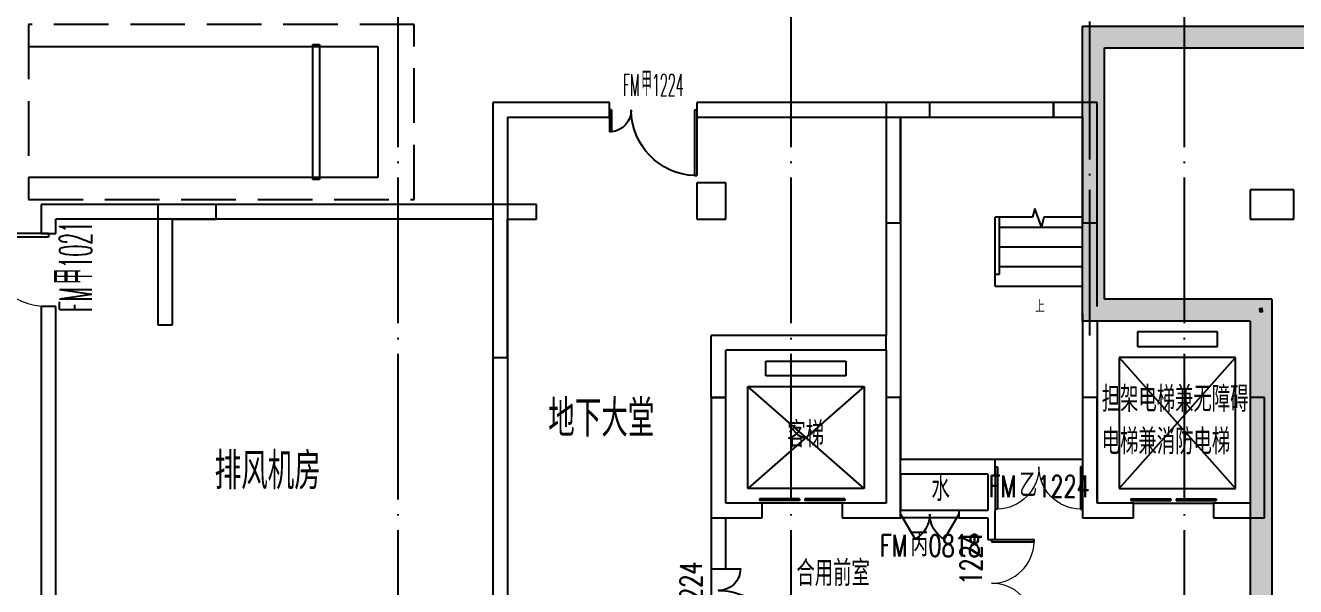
# Model space of a CAD drawing. Header units: millimetres. Extents: x 1337745 to 1642153, y -192803 to 266425.
# Drawn here: x 1482134 to 1499580, y 152634 to 160339 of the extents above; entities that cross this region are included whole.
import ezdxf

# ---------------------------------------------------------------- set-up
doc = ezdxf.new("R2010")
doc.units = ezdxf.units.MM
doc.header["$LTSCALE"] = 1000
doc.header["$MEASUREMENT"] = 0
doc.linetypes.add('__附着_A09-停车位、行车流线模块_TEN24RUY_设计区$0$DASH', pattern=[0.35, 0.25, -0.1])
doc.linetypes.add('DOTE', pattern=[2.42, 2, -0.2, 0.02, -0.2])
for name, color, linetype in [('__附着_A09-停车位、行车流线模块_TEN24RUY_设计区$0$STD-PARK', 103, '__附着_A09-停车位、行车流线模块_TEN24RUY_设计区$0$DASH'), ('A-COLUMN', 6, 'Continuous'), ('A-DIM_SYMB', 3, 'Continuous'), ('A-DOTE', 1, 'DOTE'), ('A-PUB_DIM', 3, 'Continuous'), ('A-PUB_TEXT', 7, 'Continuous'), ('A-Stair', 4, 'Continuous'), ('A-WALL', 2, 'Continuous'), ('A-WINDOW', 4, 'Continuous'), ('A-WINDOW_TEXT', 7, 'Continuous'), ('DOOR_FIRE', 4, 'Continuous'), ('DOOR_FIRE_TEXT', 7, 'Continuous'), ('DOTE', 16, 'DOTE'), ('LABEL_PM', 7, 'Continuous'), ('PROMPT', 1, 'Continuous'), ('PUB_HATCH', 8, 'Continuous'), ('PUB_TEXT', 7, 'Continuous'), ('WALL', 2, 'Continuous'), ('WINDOW', 4, 'Continuous'), ('WINDOW_TEXT', 7, 'Continuous'), ('砖墙', 30, 'Continuous')]:
    doc.layers.add(name, color=color, linetype=linetype)
doc.styles.add('_TCH_DIM', font='SIMPLEX.shx', dxfattribs={"width": 0.85, "bigfont": 'GBCBIG.shx'})
doc.styles.add('_TCH_DIM_T3', font='SIMPLEX', dxfattribs={"width": 0.705882, "bigfont": 'GBCBIG'})
doc.styles.add('_TCH_WINDOW', font='SIMPLEX.shx', dxfattribs={"width": 0.6, "height": 3.5, "bigfont": 'GBCBIG.shx'})
doc.styles.get("Standard").update_dxf_attribs({"font": 'GBENOR', "bigfont": 'GBCBIG'})
doc.dimstyles.new('_TCH_ARCH&&50', dxfattribs={"dimtxt": 148.75, "dimasz": 50, "dimexe": 125, "dimexo": 150, "dimgap": 50, "dimtad": 1, "dimdec": 0, "dimzin": 0, "dimdsep": 46, "dimtxsty": '_TCH_DIM_T3', "dimblk": 'ARCHTICK', "dimcen": 0.09, "dimclrt": 7, "dimazin": 2, "dimtfac": 1, "dimtdec": 0, "dimtix": 1, "dimtmove": 2, "dimatfit": 3, "dimfxl": 1, "dimtolj": 1, "dimtzin": 0, "dimarcsym": 0})

# ---------------------------------------------------------------- blocks, each defined once
blk = doc.blocks.new('A$C29BB6698')
at = {"layer": 'A-COLUMN'}
for p, q in [((10600, 14400), (10000, 14400)), ((10000, 14400), (10000, 12750)), ((10600, 14200), (10600, 14400)), ((12900, 14400), (12300, 14400)), ((12300, 14400), (12300, 14200)), ((12900, 12750), (12900, 14400)), ((10200, 12750), (10200, 14200)), ((10200, 14200), (10600, 14200)), ((12300, 14200), (12700, 14200)), ((12700, 14200), (12700, 12750)), ((7800, 13300), (7400, 13300)), ((7400, 13300), (7400, 12800)), ((7800, 12800), (7800, 13300)), ((15600, 13200), (15000, 13200)), ((15000, 13200), (15000, 12800)), ((15600, 12800), (15600, 13200)), ((800, 13000), (0, 13000)), ((0, 13000), (0, 11350)), ((800, 12800), (800, 13000)), ((5200, 13000), (4600, 13000)), ((4600, 13000), (4600, 10900)), ((5200, 12800), (5200, 13000)), ((200, 11350), (200, 12800)), ((200, 12800), (800, 12800)), ((4800, 10900), (4800, 12800)), ((4800, 12800), (5200, 12800)), ((7400, 12800), (7800, 12800)), ((10000, 12750), (10200, 12750)), ((12700, 12750), (12900, 12750)), ((15000, 12800), (15600, 12800)), ((0, 11350), (200, 11350)), ((4600, 10900), (4800, 10900)), ((7600, 10350), (7600, 8700)), ((7800, 10350), (7600, 10350)), ((7800, 8900), (7800, 10350)), ((10200, 10350), (10000, 10350)), ((10000, 10350), (10000, 8900)), ((10200, 8700), (10200, 10350)), ((12700, 10350), (12700, 8700)), ((12900, 10350), (12700, 10350)), ((12900, 8900), (12900, 10350)), ((15200, 10350), (15000, 10350)), ((15000, 10350), (15000, 8900)), ((15200, 8700), (15200, 10350)), ((8300, 8900), (7800, 8900)), ((8300, 8700), (8300, 8900)), ((10000, 8900), (9400, 8900)), ((9400, 8900), (9400, 8700)), ((13400, 8900), (12900, 8900)), ((13400, 8700), (13400, 8900)), ((15000, 8900), (14500, 8900)), ((14500, 8900), (14500, 8700)), ((7600, 8700), (8300, 8700)), ((9400, 8700), (10200, 8700)), ((12700, 8700), (13400, 8700)), ((14500, 8700), (15200, 8700))]:
    blk.add_line(p, q, dxfattribs=at)
blk = doc.blocks.new('$DORLIB2D$00000127')
at = {"color": 0}
for points in [[(-0.533, 0.795), (-0.533, 0.69)], [(-0.033, 0.795), (-0.533, 0.795)], [(-0.033, 0.795), (-0.033, 0.69)], [(0.533, 0.795), (0.033, 0.795)], [(0.033, 0.795), (0.033, 0.69)], [(0.533, 0.795), (0.533, 0.69)], [(-0.033, 0.69), (-0.533, 0.69)], [(0.533, 0.69), (0.033, 0.69)], [(0.5, 0.5), (-0.5, 0.5)]]:
    blk.add_lwpolyline(points, dxfattribs=at)
blk = doc.blocks.new('$DorLib2D$00000002')
for p, q in [((-0.5, 0), (-0.5, 0.4875)), ((-0.475, 0.4875), (-0.5, 0.4875)), ((-0.475, 0), (-0.475, 0.4875)), ((0.475, 0), (0.475, 0.4875)), ((0.475, 0.4875), (0.5, 0.4875)), ((0.5, 0), (0.5, 0.4875)), ((-0.5, 0), (-0.475, 0)), ((0.5, 0), (0.475, 0))]:
    blk.add_line(p, q)
at = {"lineweight": 13}
for centre, start, end in [((-0.4875, 0), 0, 88.53072), ((0.4875, 0), 91.46928, 180)]:
    blk.add_arc(centre, 0.4875, start, end, dxfattribs=at)
blk = doc.blocks.new('$DorLib2D$00000231')
at = {"color": 0}
for p, q in [((-0.5, 0), (-0.25, 0.433)), ((0.5, 0), (0.25, 0.433))]:
    blk.add_line(p, q, dxfattribs=at)
for centre, start, end in [((-0.5, 0), 0, 60), ((0.5, 0), 120, 180)]:
    blk.add_arc(centre, 0.5, start, end, dxfattribs=at)
blk = doc.blocks.new('_ArchTick')
at = {"color": 0, "linetype": 'ByBlock', "const_width": 0.4}
blk.add_lwpolyline([(-0.5, -0.5), (0.5, 0.5)], dxfattribs=at)
blk = doc.blocks.new('*D62')
at = {"layer": 'A-PUB_DIM', "color": 0, "lineweight": -2, "transparency": 16777216}
for p, q in [((3032305, -671084), (3032349, -670693)), ((3032404, -671096), (3032448, -670705)), ((3032335, -670818), (3032434, -670829))]:
    blk.add_line(p, q, dxfattribs=at)
at = {"layer": 'Defpoints', "color": 0, "transparency": 16777216}
for p in [(3032434, -670829), (3032288, -671233), (3032387, -671245)]:
    blk.add_point(p, dxfattribs=at)
at = {"layer": 'A-PUB_DIM', "color": 0, "lineweight": -2, "transparency": 16777216, "xscale": 50, "yscale": 50, "zscale": 50}
for p, rotation in [((3032335, -670818), 173.5415813662658), ((3032434, -670829), 353.5415813662658)]:
    blk.add_blockref('_ArchTick', p, dxfattribs=dict(at, rotation=rotation))
at = {"layer": 'A-PUB_DIM', "color": 7, "transparency": 16777216, "insert": (3032176, -670661), "char_height": 148.8, "attachment_point": 5, "rotation": 353.5416, "style": '_TCH_DIM_T3'}
blk.add_mtext('\\A1;100', dxfattribs=at)
blk = doc.blocks.new('*D63')
at = {"layer": 'A-PUB_DIM', "color": 0, "lineweight": -2, "transparency": 16777216}
for p, q in [((3032404, -671096), (3032448, -670705)), ((3032434, -670829), (3033627, -670964)), ((3033596, -671231), (3033641, -670840))]:
    blk.add_line(p, q, dxfattribs=at)
at = {"layer": 'Defpoints', "color": 0, "transparency": 16777216}
for p in [(3033627, -670964), (3032387, -671245), (3033579, -671380)]:
    blk.add_point(p, dxfattribs=at)
at = {"layer": 'A-PUB_DIM', "color": 0, "lineweight": -2, "transparency": 16777216, "xscale": 50, "yscale": 50, "zscale": 50}
for p, rotation in [((3032434, -670829), 173.5415813662163), ((3033627, -670964), 353.5415813662163)]:
    blk.add_blockref('_ArchTick', p, dxfattribs=dict(at, rotation=rotation))
at = {"layer": 'A-PUB_DIM', "color": 7, "transparency": 16777216, "insert": (3033044, -670773), "char_height": 148.8, "attachment_point": 5, "rotation": 353.5416, "style": '_TCH_DIM_T3'}
blk.add_mtext('\\A1;1200', dxfattribs=at)
blk = doc.blocks.new('*D64')
at = {"layer": 'A-PUB_DIM', "color": 0, "lineweight": -2, "transparency": 16777216}
for p, q in [((3033596, -671231), (3033641, -670840)), ((3033627, -670964), (3034123, -671020)), ((3034093, -671287), (3034137, -670896))]:
    blk.add_line(p, q, dxfattribs=at)
at = {"layer": 'Defpoints', "color": 0, "transparency": 16777216}
for p in [(3034123, -671020), (3033579, -671380), (3034076, -671436)]:
    blk.add_point(p, dxfattribs=at)
at = {"layer": 'A-PUB_DIM', "color": 0, "lineweight": -2, "transparency": 16777216, "xscale": 50, "yscale": 50, "zscale": 50}
for p, rotation in [((3033627, -670964), 173.5415813662127), ((3034123, -671020), 353.5415813662127)]:
    blk.add_blockref('_ArchTick', p, dxfattribs=dict(at, rotation=rotation))
at = {"layer": 'A-PUB_DIM', "color": 7, "transparency": 16777216, "insert": (3033889, -670868), "char_height": 148.8, "attachment_point": 5, "rotation": 353.5416, "style": '_TCH_DIM_T3'}
blk.add_mtext('\\A1;500', dxfattribs=at)
blk = doc.blocks.new('*D65')
at = {"layer": 'A-PUB_DIM', "color": 0, "lineweight": -2, "transparency": 16777216}
for p, q in [((3034093, -671287), (3034137, -670896)), ((3034193, -671298), (3034237, -670907)), ((3034123, -671020), (3034223, -671031))]:
    blk.add_line(p, q, dxfattribs=at)
at = {"layer": 'Defpoints', "color": 0, "transparency": 16777216}
for p in [(3034223, -671031), (3034076, -671436), (3034176, -671447)]:
    blk.add_point(p, dxfattribs=at)
at = {"layer": 'A-PUB_DIM', "color": 0, "lineweight": -2, "transparency": 16777216, "xscale": 50, "yscale": 50, "zscale": 50}
for p, rotation in [((3034123, -671020), 173.5415813661032), ((3034223, -671031), 353.5415813661032)]:
    blk.add_blockref('_ArchTick', p, dxfattribs=dict(at, rotation=rotation))
at = {"layer": 'A-PUB_DIM', "color": 7, "transparency": 16777216, "insert": (3034158, -671162), "char_height": 148.8, "attachment_point": 5, "rotation": 353.5416, "style": '_TCH_DIM_T3'}
blk.add_mtext('\\A1;100', dxfattribs=at)
blk = doc.blocks.new('__附着_A09-停车位、行车流线模块_TEN24RUY_设计区$0$停车位1')
at = {"layer": '__附着_A09-停车位、行车流线模块_TEN24RUY_设计区$0$STD-PARK', "linetype": '__附着_A09-停车位、行车流线模块_TEN24RUY_设计区$0$DASH', "ltscale": 3}
for p, q in [((-168810, -21850), (-171210, -21850)), ((-171210, -21850), (-171210, -27150)), ((-168810, -27150), (-168810, -21850)), ((-171210, -27150), (-168810, -27150))]:
    blk.add_line(p, q, dxfattribs=at)
at = {"layer": 'Defpoints', "color": 9, "linetype": 'ByBlock', "ltscale": 1200}
for p, q in [((-170910, -26650), (-170910, -21850)), ((-169110, -21850), (-169110, -26650)), ((-170935, -25850), (-170935, -25758)), ((-170935, -25758), (-169085, -25758)), ((-169085, -25758), (-169085, -25850)), ((-169085, -25850), (-170935, -25850)), ((-169110, -26650), (-170910, -26650))]:
    blk.add_line(p, q, dxfattribs=at)
blk = doc.blocks.new('$DorLib2D$00000225')
at = {"color": 0}
for p, q in [((0.475, -0.001), (0.475, 0.752)), ((0.475, 0.752), (0.5, 0.752)), ((0.5, -0.001), (0.5, 0.752)), ((-0.5, 0), (-0.5, 0.252)), ((-0.475, 0.252), (-0.5, 0.252)), ((-0.475, 0), (-0.475, 0.252)), ((-0.475, 0), (-0.5, 0)), ((0.475, -0.001), (0.5, -0.001))]:
    blk.add_line(p, q, dxfattribs=at)
for centre, radius, start, end in [((0.505, -0.002), 0.755, 92.2493, 179.7238), ((-0.501, 0.003), 0.251, 359.7899, 84.0974)]:
    blk.add_arc(centre, radius, start, end, dxfattribs=at)
blk = doc.blocks.new('$DorLib2D$00000001')
for p, q in [((0.45, 0.975), (0.5, 0.975)), ((0.45, 0), (0.45, 0.975)), ((0.5, 0), (0.5, 0.975)), ((0.5, 0), (0.45, 0))]:
    blk.add_line(p, q)
at = {"lineweight": 13}
blk.add_arc((0.475, 0), 0.975, 91.4693, 180, dxfattribs=at)

msp = doc.modelspace()

# ---------------------------------------------------------------- hatches: boundary and pattern name
at = {"layer": 'PUB_HATCH'}
for points in [[(1496654.1, 156279.5), (1496954.1, 156579.5), (1496954.1, 160029.5), (1496654.1, 160329.5)], [(1496654.1, 160329.5), (1496954.1, 160029.5), (1511154.1, 160029.5), (1511454.1, 160329.5)], [(1498954.1, 156279.5), (1499254.1, 156579.5), (1496954.1, 156579.5), (1496654.1, 156279.5)], [(1499254.1, 156579.5), (1498954.1, 156279.5), (1498954.1, 151379.5), (1499254.1, 151079.5)]]:
    msp.add_hatch(color=256, dxfattribs=at).paths.add_polyline_path(points)

# ---------------------------------------------------------------- linework, layer by layer
at = {"layer": 'A-DIM_SYMB', "elevation": 0}
msp.add_lwpolyline([(1496054.1, 156624.5, 0, 0, 0), (1496054.1, 157419.5, 40, 0, 0), (1496054.1, 157569.5, 0, 0, 0)], format="xyseb", dxfattribs=at)
at = {"layer": 'A-DOTE'}
msp.add_line((1496754.1, 156079.5, 0), (1496754.1, 160392.7, 0), dxfattribs=at)
at = {"layer": 'A-Stair'}
for p, q in [((1495997, 157826.8, 0), (1495964.2, 157704.5, 0)), ((1496089, 157574.1, 0), (1495997, 157826.8, 0)), ((1495454.1, 156924.5, 0), (1495454.1, 157704.5, 0)), ((1495964.2, 157704.5, 0), (1495454.1, 157704.5, 0)), ((1495454.1, 156924.5, 0), (1495454.1, 157704.5, 0)), ((1495514.1, 156924.5, 0), (1495514.1, 157704.5, 0)), ((1495514.1, 157569.5, 0), (1496654.1, 157569.5, 0)), ((1496124, 157704.5, 0), (1496089, 157574.1, 0)), ((1496654.1, 157704.5, 0), (1496124, 157704.5, 0)), ((1496654.1, 156759.5, 0), (1496654.1, 157704.5, 0)), ((1495514.1, 157299.5, 0), (1496654.1, 157299.5, 0)), ((1495514.1, 157029.5, 0), (1496654.1, 157029.5, 0)), ((1495454.1, 156759.5, 0), (1495454.1, 156924.5, 0)), ((1495454.1, 156924.5, 0), (1495514.1, 156924.5, 0)), ((1495454.1, 156759.5, 0), (1496654.1, 156759.5, 0))]:
    msp.add_line(p, q, dxfattribs=at)
at = {"layer": 'A-WALL'}
for p, q in [((1493954.1, 159279.5, 0), (1493954.1, 156079.5, 0)), ((1496854.1, 156479.5, 0), (1496854.1, 159279.5, 0)), ((1494154.1, 159079.5, 0), (1494154.1, 155979.5, 0)), ((1496654.1, 156379.5, 0), (1496654.1, 159079.5, 0)), ((1496654.1, 156379.5, 0), (1496654.1, 154379.8, 0)), ((1496854.1, 156279.5, 0), (1496854.1, 154279.8, 0)), ((1494154.1, 155979.5, 0), (1494154.1, 154379.5, 0)), ((1493954.1, 155879.5, 0), (1493954.1, 154279.5, 0)), ((1493954.1, 154279.5, 0), (1493954.1, 153779.5, 0)), ((1495354.1, 154379.5, 0), (1494154.1, 154379.5, 0)), ((1495454.1, 154379.8, 0), (1495354.1, 154379.8, 0)), ((1495454.1, 154179.8, 0), (1495454.1, 154379.8, 0)), ((1496654.1, 154379.8, 0), (1496654.1, 154179.8, 0)), ((1496854.1, 154279.8, 0), (1496854.1, 153779.5, 0)), ((1495354.1, 154179.5, 0), (1494154.1, 154179.5, 0)), ((1494154.1, 154179.5, 0), (1494154.1, 153679.5, 0)), ((1495354.1, 154179.5, 0), (1495354.1, 153679.5, 0)), ((1495454.1, 154179.8, 0), (1495454.1, 153679.5, 0)), ((1496654.1, 154179.8, 0), (1496654.1, 153579.5, 0)), ((1492254.1, 153779.5, 0), (1491754.1, 153779.5, 0)), ((1492254.1, 153579.5, 0), (1492254.1, 153779.5, 0)), ((1493954.1, 153779.5, 0), (1493354.1, 153779.5, 0)), ((1493354.1, 153779.5, 0), (1493354.1, 153579.5, 0)), ((1497354.1, 153779.5, 0), (1496854.1, 153779.5, 0)), ((1497354.1, 153579.5, 0), (1497354.1, 153779.5, 0)), ((1498954.1, 153779.5, 0), (1498454.1, 153779.5, 0)), ((1498454.1, 153779.5, 0), (1498454.1, 153579.5, 0)), ((1491554.1, 153679.5, 0), (1491554.1, 152879.4, 0)), ((1491754.1, 153579.5, 0), (1492254.1, 153579.5, 0)), ((1491754.1, 152879.4, 0), (1491754.1, 153579.5, 0)), ((1493354.1, 153579.5, 0), (1494054.1, 153579.5, 0)), ((1494054.1, 153579.5, 0), (1494154.1, 153579.5, 0)), ((1494154.1, 153579.5, 0), (1494154.1, 153679.5, 0)), ((1495354.1, 153679.5, 0), (1494954.1, 153679.5, 0)), ((1494954.1, 153679.5, 0), (1494954.1, 153579.5, 0)), ((1494954.1, 153579.5, 0), (1495354.1, 153579.5, 0)), ((1495354.1, 153579.5, 0), (1495354.1, 153579.5, 0)), ((1495454.1, 153679.5, 0), (1495454.1, 153679.5, 0)), ((1496654.1, 153579.5, 0), (1497354.1, 153579.5, 0)), ((1498454.1, 153579.5, 0), (1498954.1, 153579.5, 0)), ((1491554.1, 152879.4, 0), (1491754.1, 152879.4, 0))]:
    msp.add_line(p, q, dxfattribs=at)
at = {"layer": 'A-WINDOW'}
for p, q in [((1494954.1, 153679.5, 0), (1494154.1, 153679.5, 0)), ((1494954.1, 153579.5, 0), (1494154.1, 153579.5, 0)), ((1491554.1, 152879.4, 0), (1491554.1, 151679.4, 0))]:
    msp.add_line(p, q, dxfattribs=at)
at = {"layer": 'A-WINDOW', "elevation": 0}
msp.add_lwpolyline([(1491654.1, 152879.4), (1491954.1, 152879.4, -0.4142136), (1491654.1, 152579.4, -0.4142136), (1492554.1, 151679.4), (1491654.1, 151679.4)], format="xyb", dxfattribs=at)
at = {"layer": 'DOTE'}
for p, q in [((1487247.5, 199388.6, 0), (1487247.5, 86979.4, 0)), ((1492647.5, 199388.6, 0), (1492647.5, 86979.4, 0)), ((1498047.5, 199388.6, 0), (1498047.5, 86979.4, 0))]:
    msp.add_line(p, q, dxfattribs=at)
at = {"layer": 'PROMPT'}
for p, q in [((1499082, 156447.1, 0), (1499126.2, 156411.9, 0)), ((1499086.5, 156407.4, 0), (1499121.7, 156451.6, 0))]:
    msp.add_line(p, q, dxfattribs=at)
at = {"layer": 'PROMPT', "elevation": 0}
msp.add_lwpolyline([(1499086.5, 156407.4), (1499126.2, 156411.9), (1499121.7, 156451.6), (1499082, 156447.1)], close=True, dxfattribs=at)
at = {"layer": 'WALL'}
for p, q in [((1496654.1, 156279.5, 0), (1496654.1, 160329.5, 0)), ((1496654.1, 160329.5, 0), (1511454.1, 160329.5, 0)), ((1496954.1, 156579.5, 0), (1496954.1, 160029.5, 0)), ((1496954.1, 160029.5, 0), (1511154.1, 160029.5, 0)), ((1499254.1, 156579.5, 0), (1496954.1, 156579.5, 0)), ((1499254.1, 156579.5, 0), (1499254.1, 151079.5, 0)), ((1498954.1, 156279.5, 0), (1496654.1, 156279.5, 0)), ((1498954.1, 156279.5, 0), (1498954.1, 151379.5, 0)), ((1495354.1, 153579.5, 0), (1495354.1, 153279.5, 0)), ((1495454.1, 153279.5, 0), (1495454.1, 153679.5, 0)), ((1495354.1, 153279.5, 0), (1495454.1, 153279.5, 0))]:
    msp.add_line(p, q, dxfattribs=at)
at = {"layer": 'WINDOW'}
for p, q in [((1497406.1, 156129.5, 0), (1497406.1, 155929.5, 0)), ((1498506.1, 156129.5, 0), (1497406.1, 156129.5, 0)), ((1498506.1, 155929.5, 0), (1498506.1, 156129.5, 0)), ((1497406.1, 155929.5, 0), (1498506.1, 155929.5, 0)), ((1492304.1, 155529.5, 0), (1492304.1, 155729.5, 0)), ((1492304.1, 155729.5, 0), (1493404.1, 155729.5, 0)), ((1493404.1, 155729.5, 0), (1493404.1, 155529.5, 0)), ((1497156.1, 155779.5, 0), (1497156.1, 153979.5, 0)), ((1498756.1, 155779.5, 0), (1497156.1, 155779.5, 0)), ((1497156.1, 155779.5, 0), (1498756.1, 153979.5, 0)), ((1497156.1, 153979.5, 0), (1498756.1, 155779.5, 0)), ((1498756.1, 153979.5, 0), (1498756.1, 155779.5, 0)), ((1493404.1, 155529.5, 0), (1492304.1, 155529.5, 0)), ((1492054.1, 153979.5, 0), (1492054.1, 155379.5, 0)), ((1492054.1, 155379.5, 0), (1493654.1, 155379.5, 0)), ((1493654.1, 155379.5, 0), (1492054.1, 153979.5, 0)), ((1493654.1, 153979.5, 0), (1492054.1, 155379.5, 0)), ((1493654.1, 155379.5, 0), (1493654.1, 153979.5, 0)), ((1496654.1, 154379.8, 0), (1495454.1, 154379.8, 0)), ((1493654.1, 153979.5, 0), (1492054.1, 153979.5, 0)), ((1497156.1, 153979.5, 0), (1498756.1, 153979.5, 0))]:
    msp.add_line(p, q, dxfattribs=at)
at = {"layer": '砖墙', "linetype": 'ByBlock'}
for p, q in [((1488554.1, 159279.5, 0), (1488554.1, 157879.5, 0)), ((1490154.1, 159279.5, 0), (1488554.1, 159279.5, 0)), ((1490154.1, 159079.5, 0), (1490154.1, 159279.5, 0)), ((1496254.1, 159279.5, 0), (1491354.1, 159279.5, 0)), ((1491354.1, 159279.5, 0), (1491354.1, 159079.5, 0)), ((1496254.1, 159079.5, 0), (1496254.1, 159279.5, 0)), ((1488754.1, 159079.5, 0), (1488754.1, 157779.5, 0)), ((1488754.1, 159079.5, 0), (1490154.1, 159079.5, 0)), ((1491354.1, 159079.5, 0), (1496254.1, 159079.5, 0)), ((1482352.2, 157879.5, 0), (1482352.2, 157479.5, 0)), ((1488554.1, 157879.5, 0), (1482352.2, 157879.5, 0)), ((1488754.1, 157779.5, 0), (1488754.1, 151279.5, 0)), ((1482552.2, 157479.5, 0), (1482552.2, 157679.5, 0)), ((1488554.1, 157679.5, 0), (1482552.2, 157679.5, 0)), ((1488554.1, 157679.5, 0), (1488554.1, 151279.5, 0)), ((1482352.2, 157479.5, 0), (1482552.2, 157479.5, 0)), ((1482552.2, 156479.5, 0), (1482352.2, 156479.5, 0)), ((1482352.2, 156479.5, 0), (1482352.2, 149479.5, 0)), ((1482552.2, 151279.5, 0), (1482552.2, 156479.5, 0)), ((1493954.1, 156079.5, 0), (1491554.1, 156079.5, 0)), ((1491554.1, 155229.5, 0), (1491554.1, 156079.5, 0)), ((1493954.1, 155879.5, 0), (1493954.1, 156079.5, 0)), ((1493954.1, 155879.5, 0), (1491754.1, 155879.5, 0)), ((1491754.1, 155229.5, 0), (1491754.1, 155879.5, 0)), ((1491554.1, 155229.5, 0), (1491754.1, 155229.5, 0))]:
    msp.add_line(p, q, dxfattribs=at)

# ---------------------------------------------------------------- block references
at = {"layer": '__附着_A09-停车位、行车流线模块_TEN24RUY_设计区$0$STD-PARK', "linetype": 'ByBlock', "rotation": 89.99999999374698}
msp.add_blockref('__附着_A09-停车位、行车流线模块_TEN24RUY_设计区$0$停车位1', (1460325, 329159.9, 0), dxfattribs=at)
at = {"layer": 'A-WINDOW'}
for name, p, xscale, yscale, zscale, rotation in [('$DorLib2D$00000231', (1494554.1, 153629.5, 0), -799.9999999999418, 799.9999999998837, -799.9999999999418, 180), ('$DorLib2D$00000002', (1495404.1, 152679.5, 0), 1199.9999999999, 1199.9999999999, 1199.9999999999, 270.0000000000042)]:
    msp.add_blockref(name, p, dxfattribs=dict(at, xscale=xscale, yscale=yscale, zscale=zscale, rotation=rotation))
at = {"layer": 'DOOR_FIRE', "zscale": 200}
for name, p, xscale, yscale, rotation in [('$DorLib2D$00000225', (1490754.1, 159179.5, 0), -1200, 1200, 180.0000000008513), ('$DorLib2D$00000001', (1482452.2, 156979.5, 0), -1000, -1000, 270.0000000002498)]:
    msp.add_blockref(name, p, dxfattribs=dict(at, xscale=xscale, yscale=yscale, rotation=rotation))
at = {"layer": 'LABEL_PM'}
msp.add_blockref('A$C29BB6698', (1483954.1, 144879.5, 0), dxfattribs=at)
at = {"layer": 'WINDOW', "zscale": 200}
for name, p, xscale, yscale, rotation in [('$DorLib2D$00000002', (1496054.1, 154279.8, 0), -1199.9999999999, 1199.999999999884, 180), ('$DORLIB2D$00000127', (1497904.1, 153679.5, 0), 1100.00000000009, -200.0000000001164, 180.0000000000012)]:
    msp.add_blockref(name, p, dxfattribs=dict(at, xscale=xscale, yscale=yscale, rotation=rotation))
at = {"layer": 'WINDOW', "xscale": 1100.00000000009, "yscale": 200.0000000001164, "zscale": 200}
msp.add_blockref('$DORLIB2D$00000127', (1492804.1, 153679.5, 0), dxfattribs=at)

# ---------------------------------------------------------------- texts
at = {"layer": 'A-PUB_TEXT', "style": '_TCH_DIM'}
msp.add_text('上', height=168.8, rotation=360, dxfattribs=at).set_placement((1496002, 156397, 0))
at = {"layer": 'A-WINDOW_TEXT', "style": '_TCH_WINDOW'}
msp.add_text('丙', height=337.6, rotation=360, dxfattribs=at).set_placement((1494291.2, 153047.2, 0))
at = {"layer": 'A-WINDOW_TEXT', "style": '_TCH_WINDOW', "width": 0.705882}
for s, rotation, p in [('1224', 90, (1495269.3, 152660.4, 0)), ('FM', 360, (1493871.2, 153047.2, 0)), ('0818', 360, (1494537, 153047.2, 0)), ('1224', 90, (1491423, 152257.3, 0))]:
    msp.add_text(s, height=297.5, rotation=rotation, dxfattribs=at).set_placement(p)
at = {"layer": 'DOOR_FIRE_TEXT', "style": '_TCH_WINDOW'}
for s, height, width, p in [('FM', 297.5, 0.423529, (1490341.4, 159371.3, 0)), ('甲', 337.6, 0.6, (1490593.4, 159371.3, 0)), ('1224', 297.5, 0.423529, (1490740.8, 159371.3, 0))]:
    msp.add_text(s, height=height, dxfattribs=dict(at, width=width)).set_placement(p)
for s, height, width, p in [('1021', 446.25, 0.423529, (1483046.8, 157004.6, 0)), ('甲', 506.4, 0.6, (1483046.8, 156783.4, 0)), ('FM', 446.25, 0.423529, (1483046.8, 156405.4, 0))]:
    msp.add_text(s, height=height, rotation=90, dxfattribs=dict(at, width=width)).set_placement(p)
at = {"layer": 'PUB_TEXT'}
for s, p in [('地下大堂', (1489314.2, 154690.9, 0)), ('排风机房', (1484732.7, 153967.4, 0))]:
    msp.add_text(s, height=506.38, dxfattribs=at).set_placement(p)
at = {"layer": 'PUB_TEXT', "char_height": 350}
for s, insert, width, attachment_point in [('担架电梯兼无障碍电梯兼消防电梯', (1496917, 155382.7, 0), 2151.463, 1), ('客梯', (1492599, 154896.9, 0), 2609.21, 1), ('水', (1494830.6, 154159.7, 0), 1577.375, 3), ('合用前室', (1492723.2, 152991.8, 0), 1577.375, 1)]:
    msp.add_mtext(s, dxfattribs=dict(at, insert=insert, width=width, attachment_point=attachment_point))
at = {"layer": 'WINDOW_TEXT', "style": '_TCH_WINDOW', "width": 0.705882}
for s, p in [('FM', (1495366.2, 153860.6, 0)), ('1224', (1496032, 153860.6, 0))]:
    msp.add_text(s, height=297.5, rotation=360, dxfattribs=at).set_placement(p)
at = {"layer": 'WINDOW_TEXT', "style": '_TCH_WINDOW'}
msp.add_text('乙', height=337.6, rotation=360, dxfattribs=at).set_placement((1495786.2, 153860.6, 0))

# ---------------------------------------------------------------- dimensions: what is measured, and where the dimension line sits
at = {"layer": 'A-PUB_DIM'}
for base, p1, p2, angle, picture, middle in [((1554075.5, 174336.5, 0), (1553975.5, 173918, 0), (1554075.5, 173918, 0), 0, '*D62', (1553800.5, 174474, 0)), ((1555275.5, 174336.5, 0), (1554075.5, 173918, 0), (1555275.5, 173918, 0), 0, '*D63', (1554675.5, 174460.8, 0)), ((1555775.5, 174336.5, 0), (1555275.5, 173918, 0), (1555775.5, 173918, 0), 0, '*D64', (1555525.5, 174460.8, 0)), ((1555875.5, 174336.5, 0), (1555775.5, 173918, 0), (1555875.5, 173918, 0), 360, '*D65', (1555825.5, 174199, 0))]:
    dim = msp.add_linear_dim(base=base, p1=p1, p2=p2, angle=angle, dimstyle='_TCH_ARCH&&50', dxfattribs=at)
    dim.commit()
    dim.dimension.update_dxf_attribs({"geometry": picture, "text_midpoint": middle, "dimtype": 129, "insert": (-1534570.3, 499813.5)})

doc.saveas('drawing.dxf')
